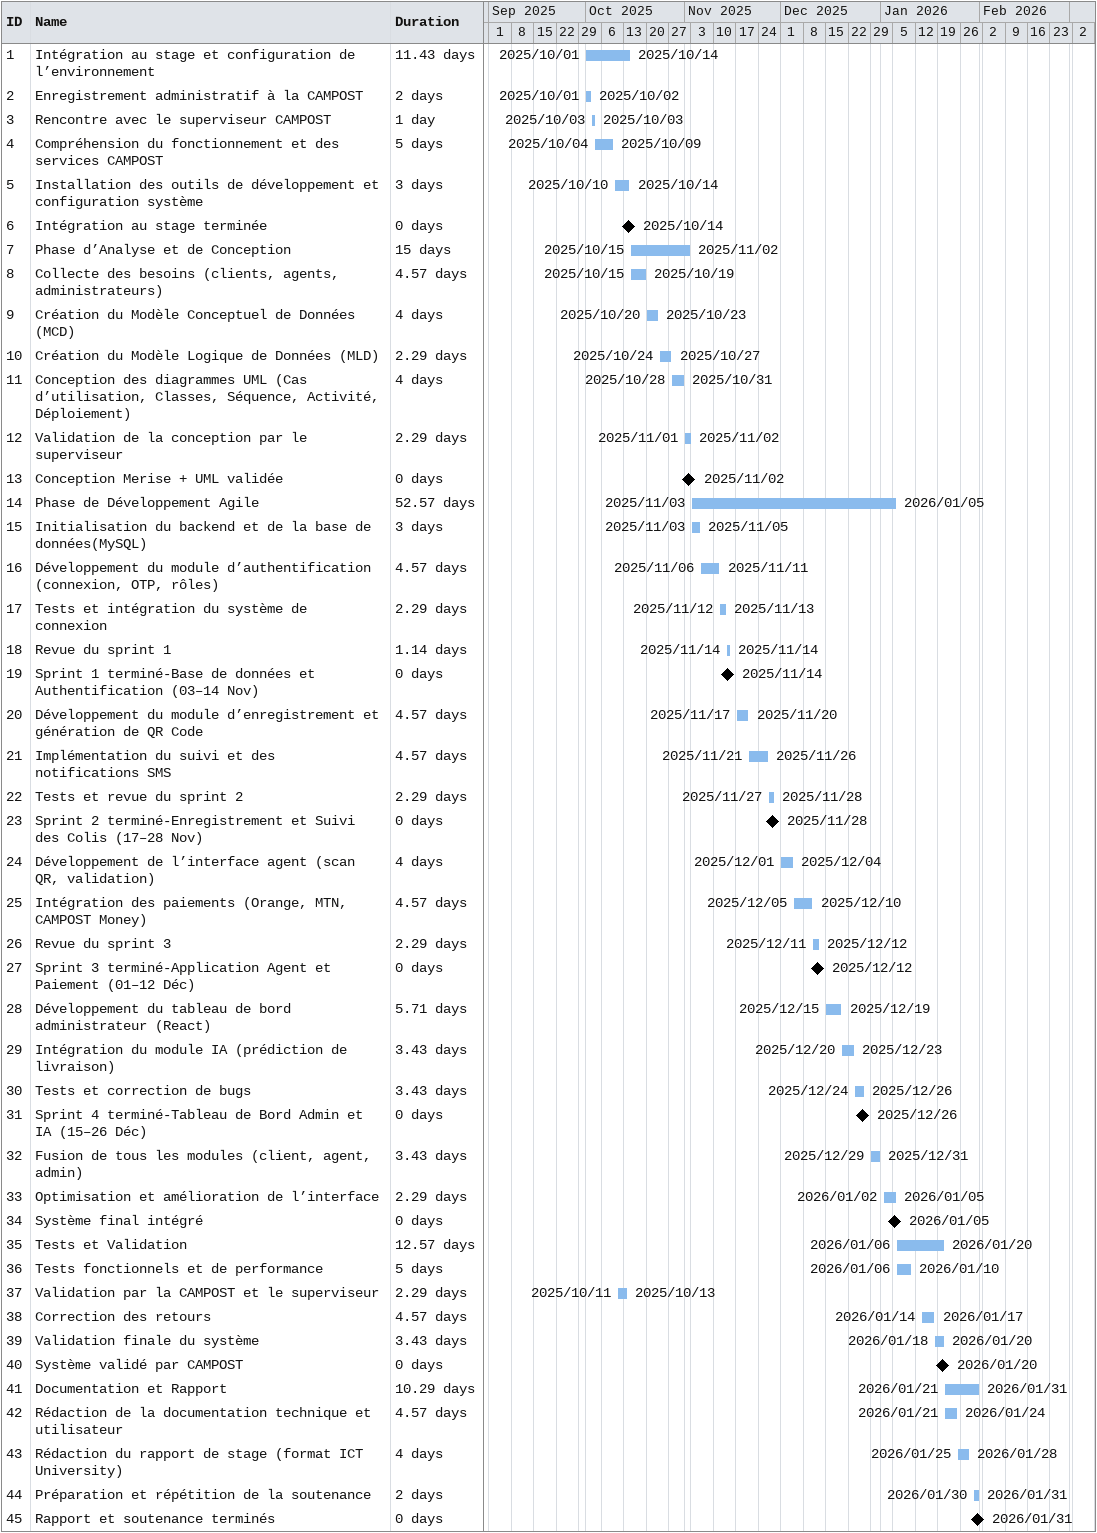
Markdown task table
| ID | Task | Duration | Start | Finish |
|---|---|---|---|---|
| 1 | Intégration au stage et configuration de l’environnement | 11.43d | 2025-10-01 | 2025-10-14 |
| 2 | Enregistrement administratif à la CAMPOST | 2d | 2025-10-01 | 2025-10-02 |
| 3 | Rencontre avec le superviseur CAMPOST | 1d | 2025-10-03 | 2025-10-03 |
| 4 | Compréhension du fonctionnement et des services CAMPOST | 5d | 2025-10-04 | 2025-10-09 |
| 5 | Installation des outils de développement et configuration système | 3d | 2025-10-10 | 2025-10-14 |
| 6 | Intégration au stage terminée | 0d | 2025-10-14 | 2025-10-14 |
| 7 | Phase d’Analyse et de Conception | 15d | 2025-10-15 | 2025-11-02 |
| 8 | Collecte des besoins (clients, agents, administrateurs) | 4.57d | 2025-10-15 | 2025-10-19 |
| 9 | Création du Modèle Conceptuel de Données (MCD) | 4d | 2025-10-20 | 2025-10-23 |
| 10 | Création du Modèle Logique de Données (MLD) | 2.29d | 2025-10-24 | 2025-10-27 |
| 11 | Conception des diagrammes UML (Cas d’utilisation, Classes, Séquence, Activité, Déploiement) | 4d | 2025-10-28 | 2025-10-31 |
| 12 | Validation de la conception par le superviseur | 2.29d | 2025-11-01 | 2025-11-02 |
| 13 | Conception Merise + UML validée | 0d | 2025-11-02 | 2025-11-02 |
| 14 | Phase de Développement Agile | 52.57d | 2025-11-03 | 2026-01-05 |
| 15 | Initialisation du backend et de la base de données(MySQL) | 3d | 2025-11-03 | 2025-11-05 |
| 16 | Développement du module d’authentification (connexion, OTP, rôles) | 4.57d | 2025-11-06 | 2025-11-11 |
| 17 | Tests et intégration du système de connexion | 2.29d | 2025-11-12 | 2025-11-13 |
| 18 | Revue du sprint 1 | 1.14d | 2025-11-14 | 2025-11-14 |
| 19 | Sprint 1 terminé-Base de données et Authentification (03–14 Nov) | 0d | 2025-11-14 | 2025-11-14 |
| 20 | Développement du module d’enregistrement et génération de QR Code | 4.57d | 2025-11-17 | 2025-11-20 |
| 21 | Implémentation du suivi et des notifications SMS | 4.57d | 2025-11-21 | 2025-11-26 |
| 22 | Tests et revue du sprint 2 | 2.29d | 2025-11-27 | 2025-11-28 |
| 23 | Sprint 2 terminé-Enregistrement et Suivi des Colis (17–28 Nov) | 0d | 2025-11-28 | 2025-11-28 |
| 24 | Développement de l’interface agent (scan QR, validation) | 4d | 2025-12-01 | 2025-12-04 |
| 25 | Intégration des paiements (Orange, MTN, CAMPOST Money) | 4.57d | 2025-12-05 | 2025-12-10 |
| 26 | Revue du sprint 3 | 2.29d | 2025-12-11 | 2025-12-12 |
| 27 | Sprint 3 terminé-Application Agent et Paiement (01–12 Déc) | 0d | 2025-12-12 | 2025-12-12 |
| 28 | Développement du tableau de bord administrateur (React) | 5.71d | 2025-12-15 | 2025-12-19 |
| 29 | Intégration du module IA (prédiction de livraison) | 3.43d | 2025-12-20 | 2025-12-23 |
| 30 | Tests et correction de bugs | 3.43d | 2025-12-24 | 2025-12-26 |
| 31 | Sprint 4 terminé-Tableau de Bord Admin et IA (15–26 Déc) | 0d | 2025-12-26 | 2025-12-26 |
| 32 | Fusion de tous les modules (client, agent, admin) | 3.43d | 2025-12-29 | 2025-12-31 |
| 33 | Optimisation et amélioration de l’interface | 2.29d | 2026-01-02 | 2026-01-05 |
| 34 | Système final intégré | 0d | 2026-01-05 | 2026-01-05 |
| 35 | Tests et Validation | 12.57d | 2026-01-06 | 2026-01-20 |
| 36 | Tests fonctionnels et de performance | 5d | 2026-01-06 | 2026-01-10 |
| 37 | Validation par la CAMPOST et le superviseur | 2.29d | 2025-10-11 | 2025-10-13 |
| 38 | Correction des retours | 4.57d | 2026-01-14 | 2026-01-17 |
| 39 | Validation finale du système | 3.43d | 2026-01-18 | 2026-01-20 |
| 40 | Système validé par CAMPOST | 0d | 2026-01-20 | 2026-01-20 |
| 41 | Documentation et Rapport | 10.29d | 2026-01-21 | 2026-01-31 |
| 42 | Rédaction de la documentation technique et utilisateur | 4.57d | 2026-01-21 | 2026-01-24 |
| 43 | Rédaction du rapport de stage (format ICT University) | 4d | 2026-01-25 | 2026-01-28 |
| 44 | Préparation et répétition de la soutenance | 2d | 2026-01-30 | 2026-01-31 |
| 45 | Rapport et soutenance terminés | 0d | 2026-01-31 | 2026-01-31 |
